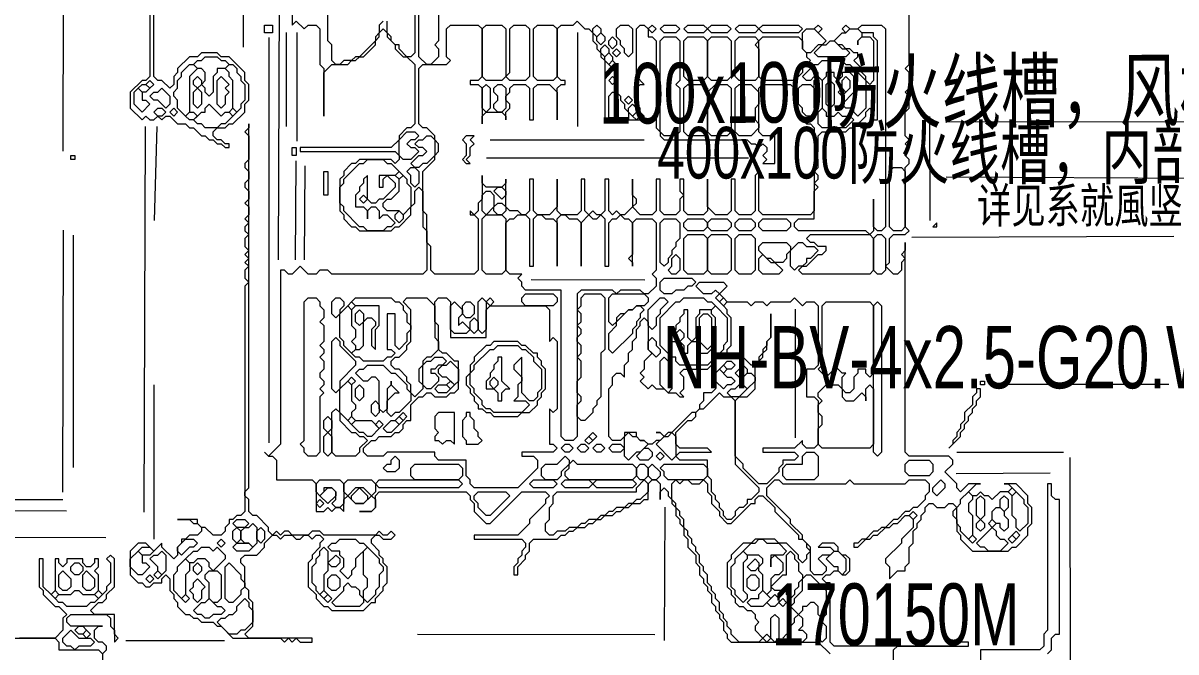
# Model space of a CAD drawing. Extents: x 10 to 1971, y 11 to 1392.
# Drawn here: x 1215.9 to 1507.4, y 613.5 to 772.5 of the extents above; entities that cross this region are included whole.
import ezdxf

# ---------------------------------------------------------------- set-up
doc = ezdxf.new("R2010")
doc.units = 0
for name, color, linetype, lineweight in [('OCR_TEXT', 6, 'Continuous', 0), ('TRACE_CURVE', 6, 'Continuous', 0), ('TRACE_STRAIGHT', 5, 'Continuous', 0), ('TRACE_TEXT_SYMBOL', 6, 'Continuous', 0)]:
    doc.layers.add(name, color=color, linetype=linetype, lineweight=lineweight)
doc.styles.add('wqy-unicode', font='wqy-unicode.lff')

msp = doc.modelspace()

# ---------------------------------------------------------------- linework, layer by layer
at = {"layer": 'TRACE_CURVE', "color": 6}
for points in [[(1284, 801), (1284, 772), (1285, 773), (1287, 771), (1288, 772), (1290, 772), (1291, 771), (1291, 762), (1292, 761), (1292, 749), (1292, 760), (1294, 762), (1298, 762), (1299, 763), (1300, 763), (1301, 764), (1302, 764), (1305, 767), (1305, 768), (1306, 769), (1306, 770), (1307, 771), (1308, 770), (1308, 769), (1310, 767), (1310, 766), (1312, 764), (1313, 764), (1315, 762), (1315, 747), (1314, 746)], [(1307, 773), (1306, 772), (1306, 770), (1305, 769), (1305, 768), (1301, 764), (1300, 764), (1299, 763), (1297, 763), (1296, 762), (1295, 762), (1294, 763), (1294, 767), (1293, 768), (1293, 778)], [(1315, 777), (1315, 765), (1314, 764), (1313, 764), (1311, 766), (1311, 767), (1310, 767), (1309, 768), (1309, 769), (1308, 770), (1308, 773)], [(1321, 777), (1321, 768), (1320, 767), (1321, 766), (1321, 764), (1319, 762), (1318, 762), (1316, 764), (1316, 778)], [(1455, 654), (1457, 656), (1458, 656), (1455, 656), (1453, 654), (1452, 655), (1452, 656), (1449, 659), (1451, 661), (1451, 662), (1450, 663), (1440, 663), (1439, 664), (1439, 717), (1439, 715), (1438, 714), (1439, 713), (1438, 712), (1438, 710), (1437, 709), (1436, 709), (1434, 711), (1435, 712), (1435, 718), (1436, 719), (1439, 719), (1440, 720), (1439, 721), (1439, 736), (1440, 737), (1440, 738), (1439, 739), (1439, 740), (1440, 741), (1439, 742), (1440, 743), (1439, 744), (1439, 750), (1440, 751), (1440, 754), (1439, 755), (1440, 756), (1440, 760), (1439, 761), (1440, 762), (1440, 776)], [(1355, 772), (1356, 773), (1358, 771), (1359, 771), (1360, 770), (1360, 768), (1361, 767), (1361, 766), (1362, 765), (1362, 764), (1363, 763), (1363, 748), (1364, 748), (1364, 754), (1365, 755), (1366, 755), (1367, 754), (1367, 753), (1368, 752), (1368, 751), (1369, 750), (1369, 748), (1373, 748), (1374, 747), (1373, 748), (1373, 749), (1372, 750), (1372, 751), (1371, 752), (1371, 756), (1372, 757), (1373, 757), (1371, 759), (1371, 771), (1372, 772), (1373, 772), (1374, 771), (1374, 769), (1375, 769), (1376, 768), (1376, 746), (1377, 745), (1377, 744), (1378, 743), (1399, 743), (1400, 742), (1401, 742), (1402, 741), (1403, 742), (1404, 741), (1404, 740), (1403, 739), (1404, 738), (1403, 737), (1406, 737), (1406, 744), (1403, 744), (1402, 745), (1402, 756), (1403, 757), (1410, 757), (1411, 756), (1411, 751), (1413, 749)], [(1352, 724), (1351, 725), (1351, 733), (1351, 726), (1349, 724), (1346, 724), (1345, 725), (1345, 733), (1344, 733), (1344, 725), (1343, 724), (1342, 724), (1341, 725), (1339, 725), (1338, 726), (1338, 733), (1338, 732), (1337, 731), (1333, 731), (1332, 732), (1332, 734), (1332, 728), (1331, 727), (1331, 725), (1330, 724), (1329, 725), (1329, 724), (1330, 724), (1331, 723), (1331, 710), (1330, 709), (1320, 709), (1319, 710), (1319, 716), (1318, 717), (1318, 724), (1317, 725), (1317, 735), (1320, 738), (1320, 739), (1321, 740), (1321, 742), (1320, 743), (1320, 744), (1318, 746), (1317, 746), (1316, 747), (1316, 761), (1317, 762), (1323, 762), (1324, 763), (1323, 764), (1323, 771), (1324, 772), (1331, 772), (1332, 771), (1332, 759), (1331, 758), (1329, 758), (1329, 757), (1331, 757), (1332, 756), (1332, 747), (1332, 749)], [(1332, 749), (1333, 750), (1337, 750), (1338, 749), (1338, 748), (1338, 750), (1339, 751), (1339, 752), (1338, 753), (1338, 754), (1339, 755), (1339, 756), (1340, 757), (1343, 757), (1344, 756), (1344, 748), (1345, 748), (1345, 756), (1346, 757), (1349, 757), (1351, 755), (1351, 748), (1351, 756), (1352, 757), (1353, 757), (1353, 758), (1352, 758), (1351, 759), (1351, 771), (1352, 772), (1355, 772)], [(1273, 747), (1273, 746), (1272, 745), (1273, 744), (1273, 738), (1272, 737), (1272, 736), (1273, 735), (1273, 733), (1272, 732), (1272, 731), (1273, 730), (1273, 728), (1272, 727), (1273, 726), (1273, 724), (1272, 723), (1273, 722), (1272, 721), (1272, 720), (1273, 719), (1272, 718), (1272, 716), (1273, 715), (1272, 714), (1273, 713), (1272, 712), (1273, 711), (1272, 710), (1272, 708), (1273, 707), (1272, 706), (1272, 649), (1271, 648), (1270, 648), (1269, 647), (1268, 647), (1268, 646), (1267, 645), (1267, 644), (1266, 643), (1264, 643), (1262, 645), (1261, 645), (1260, 646), (1260, 647), (1255, 647), (1258, 647), (1259, 646), (1260, 646), (1261, 645), (1261, 644), (1260, 643), (1258, 643), (1257, 642), (1256, 642), (1256, 641), (1255, 640), (1255, 638), (1254, 637), (1251, 640), (1251, 641), (1249, 639), (1247, 641)], [(1291, 640), (1289, 638), (1289, 637), (1288, 636), (1288, 630), (1290, 628), (1290, 627), (1292, 625), (1293, 625), (1294, 624), (1302, 624), (1304, 626), (1305, 626), (1305, 627), (1307, 629), (1307, 630), (1308, 631), (1308, 635), (1307, 636), (1307, 637), (1306, 638), (1306, 639), (1304, 641), (1304, 642), (1305, 643), (1306, 643), (1307, 642), (1309, 642), (1310, 643), (1309, 644), (1308, 643), (1307, 643), (1306, 644), (1305, 643), (1292, 643), (1291, 644), (1289, 644), (1288, 643), (1284, 643), (1283, 644), (1282, 644), (1281, 643), (1280, 644), (1279, 643), (1278, 644), (1278, 645), (1275, 648), (1274, 648), (1273, 649), (1273, 652), (1272, 653), (1272, 654), (1273, 655), (1273, 747)], [(1413, 749), (1413, 748), (1414, 747), (1415, 747), (1416, 746), (1416, 725), (1415, 724), (1403, 724), (1402, 725), (1402, 735), (1401, 734), (1401, 725), (1400, 724), (1397, 724), (1396, 725), (1396, 733), (1395, 733), (1395, 725), (1394, 724), (1391, 724), (1389, 726), (1389, 733), (1389, 725), (1388, 724), (1384, 724), (1383, 725), (1383, 733), (1382, 733), (1382, 730), (1383, 729), (1382, 728), (1382, 725), (1381, 724), (1378, 724), (1377, 725), (1377, 733), (1376, 733), (1376, 725), (1375, 724), (1372, 724), (1370, 726), (1371, 727), (1371, 728), (1370, 729), (1370, 733), (1370, 726), (1368, 724), (1367, 724), (1366, 725), (1365, 724), (1364, 725), (1364, 733), (1363, 733), (1363, 725), (1362, 724), (1361, 724), (1360, 725), (1359, 724), (1358, 725), (1358, 733), (1357, 733), (1357, 725), (1356, 724), (1352, 724)], [(1314, 746), (1313, 746), (1311, 744), (1311, 743), (1309, 741), (1286, 741), (1286, 740), (1310, 740), (1311, 739), (1311, 738), (1310, 737), (1309, 738), (1301, 738), (1300, 737), (1299, 737), (1297, 735), (1297, 734), (1296, 733), (1296, 725), (1297, 724), (1297, 723), (1299, 721), (1300, 721), (1301, 720), (1309, 720), (1310, 721), (1311, 721), (1314, 724), (1314, 726), (1315, 727), (1315, 730), (1316, 731), (1317, 730), (1317, 721), (1318, 720), (1318, 710), (1317, 709), (1294, 709), (1293, 710), (1291, 710), (1290, 709), (1288, 709), (1286, 711), (1284, 709), (1283, 709), (1282, 710), (1281, 710), (1281, 666), (1278, 663), (1277, 664), (1278, 663), (1279, 663), (1280, 662), (1280, 657), (1289, 657), (1290, 656), (1290, 649), (1292, 649), (1293, 650), (1294, 649), (1295, 650), (1296, 650), (1297, 649), (1297, 652)], [(1341, 708), (1342, 709), (1339, 709), (1338, 710), (1338, 722), (1339, 723), (1340, 723)], [(1340, 723), (1341, 724), (1343, 724), (1344, 723), (1344, 711), (1345, 711), (1345, 723), (1346, 724), (1347, 724), (1348, 723), (1350, 723), (1351, 722), (1351, 711), (1351, 723), (1352, 724), (1353, 724), (1354, 723), (1356, 723), (1357, 722), (1357, 711), (1357, 722), (1359, 724), (1360, 723), (1361, 723), (1362, 724), (1363, 723), (1363, 711), (1364, 711), (1364, 722), (1365, 723), (1366, 723), (1367, 724), (1368, 723), (1369, 723), (1370, 722), (1370, 714), (1369, 713), (1370, 712), (1370, 711), (1370, 722), (1371, 723), (1375, 723), (1376, 722), (1376, 710), (1375, 709), (1376, 708), (1376, 706), (1374, 704), (1373, 704), (1372, 705), (1367, 705), (1366, 704), (1365, 705), (1357, 705), (1356, 704), (1356, 668), (1355, 667), (1353, 667), (1352, 668), (1352, 705), (1343, 705), (1342, 706), (1342, 707), (1341, 708)], [(1320, 702), (1321, 703), (1323, 703), (1324, 702), (1324, 693), (1333, 693), (1333, 700), (1334, 701), (1348, 701), (1349, 700), (1349, 692), (1350, 693), (1351, 692), (1351, 675), (1350, 674), (1349, 675), (1349, 666), (1350, 666), (1351, 665), (1350, 664), (1342, 664), (1342, 663), (1345, 663), (1346, 662), (1346, 660), (1341, 655), (1330, 655), (1329, 656), (1329, 657), (1328, 658), (1328, 662), (1321, 662), (1320, 663), (1320, 664), (1308, 664), (1307, 663), (1303, 663), (1302, 664), (1302, 665), (1304, 667), (1305, 667), (1306, 668), (1309, 668), (1310, 669), (1311, 669), (1312, 670), (1312, 671), (1313, 672), (1314, 672), (1314, 676), (1316, 678), (1317, 678), (1318, 679), (1319, 679), (1320, 678), (1323, 678), (1324, 679), (1325, 679), (1326, 680), (1326, 687), (1325, 687), (1323, 689), (1322, 689), (1321, 690)], [(1410, 702), (1411, 703), (1413, 701), (1414, 702), (1416, 702), (1417, 701), (1417, 686), (1416, 685), (1414, 685), (1414, 678), (1416, 678), (1417, 677), (1417, 666), (1416, 665), (1414, 665), (1413, 666), (1413, 667), (1411, 665), (1403, 665), (1403, 664), (1411, 664), (1412, 663), (1411, 662), (1408, 662), (1408, 661), (1407, 660), (1407, 659), (1404, 656), (1402, 656), (1398, 660), (1398, 661), (1396, 663), (1396, 677), (1397, 678), (1399, 678), (1401, 680), (1401, 686), (1403, 688), (1403, 689), (1404, 690), (1404, 692), (1405, 693), (1405, 699), (1405, 693), (1404, 692), (1404, 691), (1403, 690), (1403, 689), (1402, 688), (1402, 687), (1401, 686), (1400, 686), (1398, 688), (1395, 688), (1394, 689), (1394, 690), (1395, 691), (1395, 698), (1394, 699), (1394, 700), (1393, 701), (1394, 702), (1399, 702), (1400, 701)], [(1321, 690), (1321, 696), (1320, 697), (1320, 702)], [(1400, 701), (1401, 702), (1403, 702), (1404, 701), (1405, 702), (1410, 702)], [(1372, 697), (1373, 698), (1374, 697), (1374, 690), (1375, 689), (1373, 687), (1373, 685), (1372, 684), (1373, 683), (1372, 682), (1374, 680), (1375, 681), (1376, 680), (1378, 680), (1379, 679), (1381, 679), (1382, 678), (1383, 678), (1382, 679), (1383, 680), (1383, 683), (1382, 684), (1383, 685), (1389, 685), (1390, 686), (1391, 685), (1391, 684), (1390, 683), (1390, 682), (1391, 681), (1391, 680), (1390, 679), (1388, 679), (1388, 677), (1387, 676), (1387, 675), (1386, 674), (1385, 674), (1380, 669), (1379, 669), (1378, 668), (1377, 669), (1376, 669), (1377, 669), (1378, 668), (1377, 667), (1376, 667), (1375, 666), (1374, 666), (1373, 667), (1372, 667), (1371, 668), (1371, 669), (1368, 669), (1368, 668), (1367, 667), (1365, 667), (1364, 668), (1364, 680), (1365, 681), (1365, 683), (1366, 684), (1367, 684), (1368, 683)], [(1368, 683), (1368, 686), (1369, 687), (1369, 689), (1370, 690), (1370, 692), (1371, 693), (1371, 695), (1372, 696), (1372, 697)], [(1370, 651), (1372, 651), (1373, 652), (1374, 652), (1374, 656), (1375, 657), (1376, 657), (1377, 656), (1377, 652), (1377, 654), (1378, 655), (1379, 654), (1379, 653), (1380, 652), (1380, 651), (1381, 650), (1381, 648), (1382, 647), (1382, 646), (1383, 645), (1383, 643), (1384, 642), (1384, 640), (1386, 638), (1386, 636), (1387, 635), (1387, 633), (1388, 632), (1388, 631), (1389, 630), (1389, 629), (1390, 628), (1390, 626), (1391, 625), (1391, 624), (1392, 623), (1392, 622), (1393, 621), (1393, 619), (1394, 618), (1394, 617), (1395, 616), (1417, 616), (1420, 613)], [(1380, 656), (1381, 657), (1382, 656), (1383, 657), (1384, 657), (1385, 656), (1387, 656), (1388, 657), (1389, 656), (1389, 654), (1390, 653), (1390, 651), (1392, 649), (1392, 648), (1394, 646), (1395, 646), (1400, 651), (1401, 651), (1401, 652), (1402, 653), (1403, 653), (1406, 650), (1406, 649), (1412, 643), (1412, 642), (1413, 642), (1414, 641), (1414, 640), (1415, 639), (1414, 638), (1414, 637), (1413, 636), (1412, 637), (1412, 638), (1409, 641), (1407, 641), (1406, 642), (1401, 642), (1400, 641), (1398, 641), (1395, 638), (1395, 637), (1394, 636), (1394, 630), (1395, 629), (1395, 628), (1396, 627), (1396, 626), (1397, 625), (1398, 625), (1399, 624), (1400, 624), (1401, 623), (1401, 622), (1402, 621), (1401, 620), (1401, 619), (1403, 617), (1402, 616), (1397, 616), (1395, 618), (1395, 619), (1394, 620), (1394, 621)], [(1394, 621), (1393, 622), (1393, 623), (1392, 624), (1392, 626), (1391, 627), (1391, 628), (1390, 629), (1390, 630), (1389, 631), (1389, 633), (1388, 634), (1388, 635), (1387, 636), (1387, 638), (1386, 639), (1386, 640), (1385, 641), (1385, 642), (1384, 643), (1384, 644), (1383, 645), (1383, 647), (1382, 648), (1382, 649), (1381, 650), (1381, 651), (1380, 652), (1380, 656)], [(1420, 633), (1421, 634), (1422, 634), (1423, 633), (1424, 633), (1425, 634), (1425, 637), (1424, 638), (1423, 638), (1422, 639), (1422, 640), (1421, 641), (1418, 641), (1417, 640), (1420, 640), (1421, 639), (1420, 638), (1418, 638), (1417, 637), (1419, 635), (1419, 634), (1418, 633), (1416, 633), (1415, 634), (1415, 640), (1413, 642), (1413, 643), (1410, 646), (1410, 647), (1404, 653), (1404, 655), (1406, 657), (1407, 657), (1408, 656), (1424, 656), (1425, 657), (1426, 656), (1439, 656), (1440, 657), (1444, 657), (1445, 656), (1445, 654), (1444, 653), (1444, 652), (1442, 650), (1441, 650), (1440, 649), (1439, 649), (1437, 647), (1436, 647), (1434, 645), (1433, 645), (1432, 644), (1431, 644), (1429, 642), (1428, 642), (1427, 641), (1426, 641), (1426, 640), (1427, 640), (1429, 642), (1430, 642), (1431, 643), (1432, 643)], [(1432, 643), (1434, 645), (1435, 645), (1436, 646), (1437, 646), (1439, 648), (1440, 648), (1441, 647), (1441, 645), (1438, 642), (1438, 641), (1434, 637), (1434, 636), (1435, 635), (1435, 632), (1437, 634), (1439, 634), (1439, 635), (1440, 636), (1440, 640), (1441, 641), (1441, 644), (1442, 645), (1442, 646), (1443, 647), (1443, 648), (1444, 649), (1444, 650), (1445, 651), (1446, 651), (1447, 650), (1449, 650), (1450, 651), (1451, 651), (1452, 650), (1451, 649), (1451, 648), (1452, 647), (1452, 644), (1453, 643), (1453, 642), (1456, 639), (1465, 639), (1466, 640), (1467, 640), (1470, 643), (1470, 645), (1471, 646), (1471, 650), (1470, 651), (1470, 653), (1467, 656), (1464, 656), (1465, 656), (1466, 655), (1465, 654), (1463, 654), (1461, 652), (1460, 653), (1459, 653), (1458, 654), (1457, 653), (1456, 653), (1455, 654)], [(1475, 613), (1476, 614), (1476, 617), (1477, 618), (1478, 618), (1478, 652), (1477, 652), (1476, 653), (1476, 656), (1475, 656), (1475, 619), (1474, 618), (1474, 615), (1473, 614), (1458, 614), (1458, 597)], [(1297, 652), (1298, 653), (1300, 651), (1302, 651), (1304, 653), (1305, 652), (1305, 650), (1304, 649), (1301, 649), (1304, 649), (1305, 650), (1305, 653), (1306, 654), (1328, 654), (1329, 653), (1329, 652), (1330, 651), (1330, 649), (1333, 646), (1334, 646), (1342, 654), (1348, 654), (1349, 653), (1348, 652), (1348, 651), (1344, 647), (1344, 646), (1341, 643), (1330, 643), (1330, 642), (1342, 642), (1343, 641), (1343, 640), (1342, 639), (1342, 638), (1341, 637), (1341, 636), (1340, 635), (1340, 633), (1341, 633), (1341, 635), (1343, 637), (1343, 638), (1344, 639), (1344, 641), (1345, 642), (1351, 642), (1352, 643), (1353, 643), (1354, 644), (1355, 644), (1356, 645), (1358, 645), (1359, 646), (1360, 646), (1361, 647), (1362, 647), (1363, 648), (1365, 648), (1366, 649), (1367, 649), (1368, 650), (1369, 650), (1370, 651)], [(1247, 641), (1245, 641), (1243, 639), (1243, 633), (1245, 631), (1246, 631), (1247, 630), (1248, 630), (1249, 631), (1251, 631), (1251, 632), (1252, 633), (1253, 632), (1253, 629), (1254, 628), (1254, 627), (1255, 626), (1255, 625), (1257, 623), (1258, 623), (1259, 622), (1260, 622), (1261, 621), (1264, 621), (1265, 620), (1266, 620), (1269, 617), (1281, 617), (1282, 616), (1283, 617), (1284, 616), (1285, 617), (1286, 616), (1289, 616), (1289, 617), (1273, 617), (1272, 618), (1274, 620), (1274, 626), (1273, 627), (1273, 629), (1272, 630), (1272, 635), (1271, 636), (1271, 637), (1272, 638), (1275, 638), (1277, 640), (1277, 641), (1279, 643), (1280, 643), (1281, 642), (1282, 643), (1284, 643), (1285, 642), (1286, 642), (1287, 643), (1288, 643), (1289, 642), (1290, 643), (1291, 643), (1292, 642), (1291, 641), (1291, 640)], [(1436, 606), (1436, 614), (1437, 615), (1455, 615), (1455, 616), (1452, 616), (1451, 615), (1421, 615), (1420, 616), (1420, 631), (1419, 631), (1418, 632), (1419, 633), (1420, 633)]]:
    msp.add_lwpolyline(points, dxfattribs=at)
for points in [[(1332, 771), (1333, 772), (1337, 772), (1338, 771), (1338, 759), (1337, 758), (1333, 758), (1332, 759)], [(1339, 771), (1340, 772), (1343, 772), (1344, 771), (1344, 759), (1343, 758), (1339, 758), (1338, 759), (1339, 760)], [(1345, 771), (1346, 772), (1350, 772), (1351, 771), (1351, 759), (1350, 758), (1346, 758), (1345, 759)], [(1360, 771), (1361, 772), (1362, 771), (1362, 770), (1361, 769), (1360, 770)], [(1361, 769), (1362, 770), (1363, 769), (1363, 768), (1362, 767), (1361, 768)], [(1366, 771), (1367, 772), (1369, 772), (1370, 771), (1370, 765), (1369, 764), (1368, 765), (1368, 766), (1367, 767), (1367, 768), (1366, 769)], [(1374, 771), (1375, 772), (1376, 771), (1375, 770)], [(1377, 771), (1378, 772), (1381, 772), (1382, 771), (1381, 770), (1378, 770)], [(1383, 771), (1384, 772), (1388, 772), (1389, 771), (1388, 770), (1384, 770)], [(1389, 771), (1390, 772), (1394, 772), (1395, 771), (1394, 770), (1390, 770)], [(1396, 771), (1397, 772), (1401, 772), (1402, 771), (1401, 770), (1397, 770)], [(1402, 771), (1403, 772), (1412, 772), (1413, 771), (1412, 770), (1403, 770)], [(1427, 771), (1428, 772), (1433, 772), (1434, 771), (1434, 721), (1433, 720), (1432, 720), (1431, 721), (1431, 728), (1431, 720), (1430, 719), (1429, 720), (1412, 720), (1411, 721), (1411, 722), (1412, 723), (1416, 723), (1416, 730), (1417, 731), (1416, 732), (1417, 733), (1417, 734), (1416, 735), (1417, 736), (1417, 738), (1416, 739), (1417, 740), (1417, 744), (1418, 745), (1424, 745), (1425, 746), (1426, 746), (1429, 749), (1429, 750), (1430, 751), (1431, 750), (1431, 748), (1432, 748), (1432, 768), (1431, 769), (1431, 770), (1428, 770)], [(1413, 770), (1414, 771), (1416, 771), (1419, 768), (1418, 767), (1417, 767), (1415, 765), (1414, 765), (1413, 766)], [(1416, 771), (1417, 772), (1418, 771), (1417, 770)], [(1424, 770), (1425, 771), (1427, 771), (1428, 770), (1428, 769), (1427, 768), (1427, 767), (1427, 768), (1428, 769), (1430, 769), (1431, 768), (1431, 758), (1430, 757), (1429, 758), (1429, 759), (1428, 760), (1428, 761), (1426, 763), (1427, 764), (1427, 765), (1426, 765), (1425, 766), (1424, 766), (1423, 767), (1422, 767), (1421, 768), (1423, 770)], [(1423, 771), (1424, 772), (1425, 771), (1424, 770)], [(1362, 766), (1363, 767), (1364, 766), (1364, 765), (1363, 764), (1362, 765)], [(1364, 768), (1365, 769), (1366, 768), (1366, 767), (1365, 766), (1364, 767)], [(1377, 768), (1378, 769), (1381, 769), (1382, 768), (1382, 758), (1381, 757), (1382, 756), (1382, 745), (1381, 744), (1378, 744), (1377, 745)], [(1383, 768), (1384, 769), (1388, 769), (1389, 768), (1389, 759), (1388, 758), (1384, 758), (1383, 759)], [(1389, 768), (1390, 769), (1394, 769), (1395, 768), (1395, 759), (1394, 758), (1390, 758), (1389, 759)], [(1396, 768), (1397, 769), (1401, 769), (1402, 768), (1401, 767), (1402, 766), (1402, 759), (1401, 758), (1397, 758), (1396, 759)], [(1402, 768), (1403, 769), (1412, 769), (1413, 768), (1413, 766), (1414, 765), (1414, 764), (1415, 763), (1413, 761), (1413, 760), (1411, 758), (1403, 758), (1402, 759)], [(1419, 767), (1420, 768), (1421, 768), (1423, 766), (1424, 766), (1425, 765), (1424, 764), (1417, 764), (1416, 765), (1418, 767)], [(1363, 764), (1364, 765), (1365, 764), (1365, 763), (1364, 762), (1363, 763)], [(1365, 765), (1366, 766), (1367, 765), (1366, 764)], [(1364, 762), (1365, 763), (1366, 762), (1365, 761)], [(1415, 761), (1416, 760), (1416, 759), (1415, 758), (1414, 758), (1413, 759)], [(1417, 762), (1418, 763), (1423, 763), (1424, 762), (1425, 762), (1426, 761), (1425, 760), (1423, 760), (1423, 759), (1422, 758), (1421, 759), (1421, 760), (1419, 760), (1419, 759), (1418, 758), (1417, 759), (1417, 760), (1416, 760), (1415, 761), (1416, 762)], [(1425, 760), (1426, 761), (1427, 760), (1426, 759)], [(1364, 758), (1365, 759), (1366, 758), (1365, 757)], [(1416, 758), (1417, 759), (1418, 758), (1418, 751), (1417, 750), (1416, 751)], [(1419, 757), (1420, 758), (1421, 757), (1421, 752), (1420, 751), (1419, 752)], [(1426, 759), (1427, 760), (1429, 758), (1429, 751), (1427, 749), (1426, 750), (1426, 751), (1424, 751), (1423, 752), (1426, 755)], [(1423, 758), (1424, 759), (1425, 758), (1425, 756), (1424, 755), (1423, 756)], [(1332, 756), (1333, 757), (1334, 756), (1334, 751), (1333, 750), (1332, 751)], [(1335, 756), (1336, 757), (1337, 757), (1338, 756), (1338, 751), (1337, 750), (1336, 750), (1335, 751), (1335, 752), (1336, 753), (1336, 754), (1335, 755)], [(1383, 756), (1384, 757), (1388, 757), (1389, 756), (1389, 745), (1388, 744), (1384, 744), (1383, 745)], [(1391, 757), (1394, 757), (1395, 756), (1395, 745), (1394, 744), (1390, 744), (1389, 745), (1389, 755)], [(1396, 756), (1397, 757), (1400, 757), (1402, 755), (1402, 752), (1401, 751), (1401, 748), (1402, 747), (1402, 746), (1400, 744), (1397, 744), (1396, 745)], [(1412, 756), (1413, 757), (1415, 757), (1416, 756), (1416, 750), (1415, 749), (1414, 749), (1413, 750), (1413, 751), (1412, 752)], [(1422, 755), (1423, 756), (1424, 755), (1423, 754)], [(1368, 753), (1369, 754), (1370, 753), (1369, 752)], [(1369, 751), (1370, 752), (1371, 751), (1371, 750), (1370, 749), (1369, 750)], [(1370, 749), (1371, 750), (1372, 749), (1371, 748)], [(1417, 750), (1418, 751), (1419, 750), (1419, 749), (1421, 749), (1422, 750), (1423, 749), (1425, 749), (1426, 748), (1424, 746), (1418, 746), (1417, 747)], [(1313, 745), (1315, 745), (1316, 744), (1315, 743), (1314, 743), (1313, 742), (1314, 741), (1315, 741), (1316, 740), (1314, 738), (1312, 738), (1311, 739), (1311, 743)], [(1317, 743), (1318, 744), (1319, 744), (1320, 743), (1320, 739), (1318, 737), (1317, 737), (1316, 736), (1315, 736), (1314, 737), (1316, 739), (1317, 739), (1318, 740), (1317, 741), (1316, 741), (1315, 742), (1316, 743)], [(1302, 737), (1303, 738), (1307, 738), (1308, 737), (1309, 737), (1311, 735), (1310, 734), (1306, 734), (1306, 731), (1307, 731), (1307, 733), (1308, 734), (1310, 732), (1310, 731), (1307, 728), (1306, 728), (1305, 727), (1304, 727), (1303, 728), (1303, 734), (1302, 733), (1302, 732), (1301, 731), (1301, 730), (1300, 729), (1300, 726), (1302, 726), (1303, 725), (1303, 723), (1303, 725), (1304, 726), (1305, 726), (1306, 725), (1306, 723), (1307, 724), (1308, 724), (1310, 722), (1309, 721), (1308, 721), (1307, 720), (1303, 720), (1302, 721), (1301, 721), (1297, 725), (1297, 726), (1296, 727), (1296, 731), (1297, 732), (1297, 733), (1301, 737)], [(1310, 734), (1311, 735), (1312, 734), (1311, 733)], [(1313, 735), (1314, 736), (1315, 736), (1316, 735), (1316, 732), (1315, 731), (1314, 732), (1314, 734)], [(1435, 735), (1436, 736), (1438, 736), (1439, 735), (1439, 721), (1438, 720), (1436, 720), (1435, 721)], [(1311, 733), (1312, 734), (1313, 733), (1313, 732), (1314, 731), (1314, 726), (1312, 724), (1311, 725), (1308, 725), (1307, 726), (1307, 727), (1308, 728), (1309, 728), (1311, 730)], [(1301, 728), (1302, 729), (1303, 728), (1302, 727)], [(1332, 729), (1333, 730), (1334, 730), (1335, 729), (1335, 726), (1333, 724), (1332, 725)], [(1335, 730), (1336, 731), (1337, 731), (1338, 730), (1338, 729), (1337, 728)], [(1335, 726), (1336, 727), (1337, 727), (1338, 726), (1338, 725), (1337, 724), (1336, 724), (1335, 725)], [(1310, 724), (1311, 725), (1312, 724), (1312, 723), (1311, 722), (1310, 723)], [(1332, 723), (1333, 724), (1337, 724), (1338, 723), (1338, 710), (1337, 709), (1333, 709), (1332, 710)], [(1377, 722), (1378, 723), (1381, 723), (1382, 722), (1382, 718), (1381, 717), (1381, 716), (1380, 715), (1380, 714), (1379, 713), (1379, 712), (1378, 711), (1377, 712)], [(1383, 722), (1384, 723), (1388, 723), (1389, 722), (1389, 721), (1388, 720), (1384, 720), (1383, 721)], [(1389, 722), (1390, 723), (1394, 723), (1395, 722), (1395, 721), (1394, 720), (1390, 720), (1389, 721)], [(1396, 722), (1397, 723), (1400, 723), (1401, 722), (1401, 721), (1400, 720), (1397, 720), (1396, 721)], [(1402, 722), (1403, 723), (1409, 723), (1410, 722), (1410, 721), (1409, 720), (1403, 720), (1402, 721)], [(1383, 718), (1384, 719), (1388, 719), (1389, 718), (1389, 710), (1388, 709), (1384, 709), (1383, 710)], [(1389, 718), (1390, 719), (1394, 719), (1395, 718), (1395, 710), (1394, 709), (1390, 709), (1389, 710)], [(1396, 718), (1397, 719), (1400, 719), (1401, 718), (1401, 710), (1400, 709), (1397, 709), (1396, 710)], [(1414, 718), (1415, 719), (1430, 719), (1431, 718), (1431, 710), (1430, 709), (1413, 709), (1412, 710), (1413, 711), (1414, 711), (1417, 714), (1418, 714), (1419, 715), (1419, 716), (1417, 716), (1416, 717), (1415, 717)], [(1431, 718), (1432, 719), (1433, 719), (1434, 718), (1434, 710), (1433, 709), (1432, 709), (1431, 710)], [(1402, 716), (1403, 717), (1409, 717), (1410, 716), (1410, 715), (1409, 714), (1409, 713), (1408, 712), (1406, 712), (1405, 713), (1404, 713), (1402, 715)], [(1412, 717), (1413, 717), (1414, 716), (1416, 716), (1417, 715), (1415, 713), (1414, 713), (1414, 712), (1413, 711), (1412, 711), (1411, 710), (1410, 711), (1410, 715)], [(1380, 713), (1381, 714), (1382, 713), (1382, 710), (1381, 709), (1380, 709), (1379, 710), (1380, 711)], [(1402, 713), (1403, 714), (1405, 712), (1406, 712), (1408, 710), (1407, 709), (1403, 709), (1402, 710)], [(1377, 707), (1378, 708), (1385, 708), (1386, 707), (1385, 706), (1384, 706), (1383, 705), (1381, 705), (1380, 704), (1378, 704), (1377, 705)], [(1386, 706), (1387, 707), (1393, 707), (1394, 706), (1392, 704), (1391, 705), (1390, 704), (1388, 704)], [(1287, 702), (1288, 703), (1290, 703), (1291, 702), (1291, 701), (1292, 700), (1292, 698), (1291, 697), (1292, 696), (1292, 692), (1291, 691), (1292, 690), (1292, 689), (1291, 688), (1292, 687), (1292, 685), (1291, 684), (1291, 683), (1292, 682), (1292, 681), (1291, 680), (1292, 679), (1291, 678), (1291, 664), (1290, 663), (1288, 663), (1287, 664), (1287, 665), (1286, 666), (1287, 667)], [(1294, 702), (1295, 703), (1296, 703), (1297, 702), (1297, 701), (1296, 700), (1296, 699), (1295, 698), (1294, 699)], [(1299, 702), (1300, 703), (1309, 703), (1310, 702), (1311, 702), (1312, 701), (1312, 700), (1313, 699), (1313, 697), (1314, 696), (1314, 695), (1313, 694), (1313, 692), (1311, 690), (1310, 691), (1310, 699), (1308, 699), (1308, 690), (1309, 690), (1310, 689), (1309, 688), (1308, 688), (1307, 687), (1302, 687), (1301, 688), (1300, 688), (1299, 689), (1300, 690), (1301, 690), (1302, 691), (1302, 697), (1303, 698), (1304, 698), (1305, 697), (1305, 696), (1304, 695), (1304, 691), (1305, 690), (1305, 695), (1306, 696), (1306, 701), (1300, 701)], [(1312, 702), (1313, 703), (1318, 703), (1320, 701), (1320, 693), (1321, 692), (1321, 690), (1319, 688), (1318, 688), (1317, 687), (1317, 686), (1316, 685), (1316, 682), (1317, 681), (1317, 680), (1315, 678), (1314, 679), (1314, 681), (1313, 682), (1313, 683), (1311, 685), (1310, 685), (1309, 686), (1309, 687), (1310, 688), (1311, 688), (1313, 690), (1313, 691), (1314, 692), (1314, 700)], [(1331, 702), (1332, 703), (1333, 702), (1333, 695), (1332, 694), (1331, 695)], [(1333, 702), (1334, 703), (1335, 702), (1334, 701)], [(1342, 703), (1343, 704), (1350, 704), (1351, 703), (1351, 702), (1350, 701), (1343, 701), (1342, 702)], [(1357, 703), (1358, 704), (1362, 704), (1363, 703), (1363, 690), (1362, 689), (1362, 678), (1361, 677), (1361, 676), (1360, 675), (1360, 674), (1358, 672), (1357, 672), (1356, 673), (1356, 676), (1357, 677), (1357, 678), (1356, 679), (1356, 682), (1357, 683), (1357, 687), (1356, 688), (1357, 689), (1357, 691), (1356, 692), (1356, 693), (1357, 694), (1357, 695), (1356, 696), (1357, 697), (1357, 699), (1356, 700), (1357, 701)], [(1364, 703), (1365, 704), (1373, 704), (1374, 703), (1374, 702), (1373, 701), (1371, 701), (1370, 700), (1369, 700), (1368, 699), (1367, 699), (1366, 698), (1366, 697), (1365, 696), (1364, 697)], [(1377, 703), (1378, 703), (1379, 702), (1377, 700), (1377, 699), (1376, 698), (1376, 696), (1375, 695), (1374, 696), (1374, 700)], [(1382, 702), (1383, 703), (1388, 703), (1389, 702), (1390, 702), (1391, 701), (1390, 700), (1387, 700), (1387, 699), (1386, 698), (1386, 693), (1385, 692), (1384, 693), (1384, 700), (1383, 700), (1383, 699), (1382, 698), (1382, 697), (1381, 696), (1381, 695), (1380, 694), (1380, 692), (1382, 692), (1383, 691), (1383, 689), (1384, 689), (1384, 691), (1385, 692), (1386, 692), (1387, 691), (1387, 689), (1389, 689), (1391, 691), (1391, 698), (1390, 699), (1390, 700), (1391, 701), (1394, 698), (1394, 692), (1393, 691), (1393, 690), (1389, 686), (1382, 686), (1381, 687), (1381, 688), (1380, 688), (1377, 691), (1377, 698), (1381, 702)], [(1391, 703), (1392, 704), (1393, 703), (1392, 702)], [(1392, 702), (1393, 703), (1394, 702), (1393, 701)], [(1298, 701), (1299, 700), (1299, 696), (1300, 695), (1300, 693), (1299, 692), (1300, 691), (1300, 690), (1299, 689), (1297, 691), (1297, 692), (1296, 693), (1296, 699)], [(1298, 701), (1299, 702), (1300, 701), (1299, 700)], [(1300, 699), (1301, 700), (1302, 699), (1302, 697), (1301, 696), (1300, 697)], [(1324, 701), (1325, 702), (1327, 700), (1327, 699), (1326, 698), (1326, 696), (1327, 697), (1329, 695), (1328, 694), (1325, 694), (1324, 695)], [(1327, 701), (1328, 702), (1329, 702), (1330, 701), (1330, 699), (1329, 698), (1328, 698), (1327, 699)], [(1370, 700), (1371, 701), (1372, 701), (1373, 700), (1372, 699), (1372, 698), (1371, 697), (1371, 696), (1370, 695), (1370, 694), (1365, 689), (1364, 690), (1364, 694), (1366, 696), (1366, 697), (1369, 700)], [(1418, 701), (1419, 702), (1430, 702), (1431, 701), (1431, 684), (1430, 683), (1429, 684), (1429, 685), (1427, 685), (1427, 684), (1426, 683), (1426, 680), (1425, 679), (1424, 679), (1423, 680), (1423, 683), (1424, 684), (1423, 684), (1421, 686), (1421, 685), (1419, 683), (1417, 685), (1418, 686)], [(1431, 701), (1432, 702), (1433, 701), (1433, 664), (1432, 663), (1431, 664)], [(1329, 697), (1330, 698), (1331, 697), (1331, 695), (1330, 694), (1329, 695)], [(1387, 698), (1388, 699), (1389, 699), (1390, 698), (1390, 691), (1389, 690), (1387, 692)], [(1381, 694), (1382, 695), (1383, 694), (1383, 693), (1382, 692), (1381, 693)], [(1294, 692), (1295, 693), (1296, 692), (1296, 691), (1300, 687), (1300, 686), (1296, 682), (1296, 680), (1295, 679), (1294, 680)], [(1374, 692), (1375, 693), (1376, 692), (1376, 691), (1377, 690), (1377, 689), (1376, 688), (1374, 690)], [(1319, 687), (1320, 688), (1322, 688), (1323, 687), (1322, 686), (1321, 686), (1320, 685), (1319, 685), (1319, 684), (1320, 684), (1321, 683), (1321, 682), (1319, 680), (1318, 680), (1317, 681), (1317, 686), (1318, 687)], [(1377, 687), (1378, 688), (1379, 687), (1379, 682), (1380, 681), (1380, 680), (1379, 679), (1377, 681)], [(1302, 685), (1303, 686), (1307, 686), (1309, 684), (1310, 684), (1313, 681), (1313, 680), (1314, 679), (1314, 677), (1311, 674), (1310, 674), (1309, 673), (1308, 674), (1308, 677), (1310, 679), (1311, 679), (1309, 681), (1309, 682), (1309, 681), (1308, 680), (1308, 675), (1307, 674), (1306, 675), (1306, 682), (1305, 683), (1304, 683), (1303, 682), (1302, 682), (1300, 684), (1301, 685)], [(1323, 686), (1324, 687), (1326, 685), (1326, 682), (1325, 681), (1323, 683), (1322, 683), (1321, 684), (1321, 685), (1322, 686)], [(1392, 685), (1393, 686), (1394, 685), (1393, 684)], [(1393, 686), (1394, 687), (1395, 687), (1396, 686), (1395, 685), (1394, 685)], [(1398, 686), (1399, 685), (1399, 684), (1398, 683), (1397, 683), (1396, 684)], [(1298, 682), (1299, 683), (1300, 682), (1299, 681)], [(1391, 684), (1392, 685), (1394, 683), (1395, 683), (1396, 682), (1395, 681), (1394, 681), (1393, 680), (1391, 682)], [(1398, 683), (1399, 684), (1400, 684), (1401, 683), (1401, 682), (1399, 680), (1398, 681)], [(1298, 682), (1299, 681), (1299, 677), (1300, 676), (1300, 675), (1299, 674), (1299, 673), (1298, 672), (1296, 674), (1296, 680)], [(1300, 680), (1301, 681), (1302, 680), (1302, 678), (1301, 677), (1300, 678)], [(1320, 680), (1321, 681), (1323, 681), (1324, 680), (1323, 679), (1321, 679)], [(1323, 681), (1324, 682), (1325, 681), (1324, 680)], [(1396, 680), (1397, 681), (1398, 681), (1399, 680), (1397, 678), (1395, 678), (1394, 679), (1395, 680)], [(1419, 681), (1422, 681), (1423, 680), (1423, 678), (1424, 677), (1426, 677), (1428, 679), (1429, 678), (1429, 677), (1429, 680), (1430, 681), (1431, 680), (1431, 666), (1430, 665), (1418, 665), (1417, 666), (1417, 670), (1418, 671), (1418, 673), (1417, 674), (1417, 676), (1418, 677), (1417, 678), (1417, 679)], [(1304, 676), (1305, 677), (1306, 676), (1306, 674), (1305, 673), (1304, 674)], [(1392, 679), (1393, 678), (1395, 678), (1396, 677), (1396, 661), (1402, 655), (1402, 654), (1400, 652), (1399, 652), (1399, 651), (1398, 650), (1397, 650), (1396, 649), (1396, 648), (1395, 647), (1394, 647), (1393, 648), (1393, 649), (1392, 650), (1392, 651), (1391, 652), (1391, 653), (1390, 654), (1390, 657), (1389, 658), (1389, 662), (1382, 662), (1381, 663), (1382, 664), (1390, 664), (1389, 665), (1382, 665), (1381, 666), (1381, 669), (1384, 672), (1385, 672), (1386, 673), (1386, 674), (1387, 675), (1388, 675)], [(1294, 674), (1295, 675), (1296, 674), (1296, 672), (1299, 669), (1300, 669), (1301, 668), (1302, 668), (1303, 667), (1301, 665), (1301, 664), (1300, 663), (1295, 663), (1294, 664)], [(1311, 673), (1312, 674), (1313, 673), (1312, 672)], [(1292, 672), (1293, 673), (1294, 672), (1294, 670), (1293, 669), (1292, 670)], [(1298, 672), (1299, 673), (1300, 672), (1299, 671)], [(1299, 671), (1300, 672), (1304, 672), (1306, 670), (1304, 668), (1303, 668), (1302, 669), (1301, 669)], [(1305, 671), (1306, 672), (1307, 671), (1306, 670)], [(1309, 672), (1310, 672), (1311, 671), (1309, 669), (1308, 669), (1307, 670)], [(1310, 672), (1311, 673), (1312, 672), (1311, 671)], [(1292, 668), (1293, 669), (1294, 668), (1294, 664), (1293, 663), (1292, 664)], [(1358, 667), (1359, 668), (1360, 667), (1359, 666)], [(1359, 668), (1360, 669), (1361, 668), (1360, 667)], [(1368, 668), (1369, 669), (1370, 668), (1371, 668), (1372, 667), (1373, 667), (1374, 666), (1372, 664), (1371, 664), (1369, 662), (1368, 663)], [(1379, 668), (1380, 669), (1381, 668), (1381, 663), (1380, 662), (1376, 666), (1378, 668)], [(1352, 665), (1353, 666), (1354, 666), (1355, 665), (1354, 664), (1353, 664)], [(1356, 665), (1357, 666), (1358, 666), (1359, 665), (1358, 664), (1357, 664)], [(1360, 665), (1361, 666), (1362, 666), (1363, 665), (1362, 664), (1361, 664)], [(1364, 665), (1365, 666), (1367, 666), (1368, 665), (1367, 664), (1365, 664)], [(1373, 665), (1374, 665), (1375, 664), (1375, 663), (1374, 662), (1372, 662), (1371, 663)], [(1309, 662), (1310, 663), (1311, 662), (1311, 660), (1310, 659), (1308, 659), (1307, 660), (1308, 661), (1309, 661)], [(1353, 663), (1354, 662), (1354, 661), (1352, 659), (1352, 658), (1351, 657), (1348, 657), (1347, 658), (1347, 660), (1348, 661), (1351, 661)], [(1354, 661), (1355, 662), (1356, 661), (1370, 661), (1371, 660), (1371, 658), (1370, 657), (1354, 657), (1353, 658), (1353, 659), (1354, 660)], [(1376, 663), (1377, 664), (1378, 663), (1377, 662)], [(1413, 663), (1414, 664), (1416, 664), (1417, 663), (1417, 658), (1416, 657), (1409, 657), (1408, 658), (1408, 660), (1409, 661), (1413, 661)], [(1439, 661), (1440, 662), (1445, 662), (1446, 661), (1446, 659), (1445, 658), (1440, 658), (1439, 659)], [(1314, 660), (1315, 661), (1326, 661), (1327, 660), (1327, 658), (1326, 657), (1315, 657), (1314, 658)], [(1371, 660), (1372, 661), (1373, 661), (1374, 660), (1374, 658), (1373, 657), (1372, 657), (1371, 658)], [(1374, 660), (1375, 661), (1377, 659), (1377, 658), (1376, 657), (1375, 657), (1374, 658)], [(1377, 660), (1378, 661), (1388, 661), (1389, 660), (1389, 658), (1388, 657), (1379, 657), (1378, 658), (1378, 659)], [(1290, 656), (1291, 657), (1296, 657), (1297, 656), (1297, 651), (1296, 650), (1295, 650), (1294, 651), (1295, 652), (1295, 654), (1294, 655), (1292, 655), (1292, 654), (1291, 653), (1290, 654)], [(1297, 656), (1298, 657), (1304, 657), (1305, 656), (1305, 654), (1304, 653), (1302, 655), (1300, 655), (1298, 653), (1297, 654)], [(1305, 656), (1306, 657), (1326, 657), (1327, 656), (1326, 655), (1306, 655)], [(1344, 656), (1345, 657), (1350, 657), (1351, 656), (1350, 655), (1345, 655)], [(1373, 657), (1374, 656), (1374, 654), (1372, 652), (1371, 652), (1370, 651), (1369, 651), (1368, 650), (1366, 650), (1365, 649), (1364, 649), (1363, 648), (1362, 648), (1361, 647), (1359, 647), (1358, 646), (1357, 646), (1356, 645), (1354, 645), (1353, 644), (1351, 644), (1350, 643), (1349, 643), (1348, 644), (1348, 646), (1349, 647), (1349, 650), (1350, 651), (1350, 653), (1351, 654), (1371, 654), (1371, 655)], [(1352, 656), (1353, 657), (1359, 657), (1360, 656), (1359, 655), (1353, 655)], [(1360, 656), (1361, 657), (1370, 657), (1371, 656), (1370, 655), (1361, 655)], [(1448, 657), (1449, 656), (1449, 655), (1447, 653), (1446, 654), (1446, 655)], [(1293, 655), (1294, 655), (1295, 654), (1295, 653), (1293, 651), (1291, 653)], [(1301, 655), (1303, 653), (1303, 652), (1302, 651), (1300, 651), (1299, 652), (1299, 653)], [(1330, 653), (1331, 654), (1338, 654), (1339, 653), (1334, 648), (1333, 648), (1331, 650), (1331, 651), (1330, 652)], [(1455, 654), (1456, 653), (1456, 652), (1455, 651), (1455, 649), (1456, 648), (1456, 643), (1455, 642), (1453, 644), (1453, 645), (1452, 646), (1452, 650), (1453, 651), (1453, 652)], [(1465, 654), (1466, 655), (1467, 654), (1466, 653)], [(1466, 653), (1467, 654), (1469, 652), (1469, 651), (1470, 650), (1470, 646), (1468, 644), (1467, 645), (1467, 647), (1466, 648)], [(1290, 651), (1291, 652), (1292, 651), (1291, 650)], [(1457, 652), (1458, 653), (1459, 652), (1459, 648), (1458, 647), (1457, 648)], [(1463, 652), (1464, 653), (1465, 652), (1465, 650), (1464, 649), (1463, 650)], [(1440, 648), (1441, 649), (1442, 648), (1441, 647)], [(1461, 649), (1462, 650), (1463, 650), (1464, 649), (1464, 648), (1465, 647), (1465, 645), (1464, 644), (1463, 645), (1463, 646), (1462, 646), (1461, 647)], [(1269, 646), (1270, 647), (1272, 647), (1273, 646), (1272, 645), (1270, 645)], [(1269, 644), (1270, 645), (1271, 644), (1271, 642), (1270, 641), (1269, 642)], [(1273, 645), (1274, 646), (1275, 645), (1275, 641), (1274, 640), (1273, 641), (1272, 641), (1271, 642), (1271, 644), (1272, 645)], [(1275, 644), (1276, 645), (1277, 644), (1277, 642), (1276, 641), (1275, 642)], [(1457, 646), (1458, 647), (1459, 646), (1459, 645), (1458, 644), (1457, 645)], [(1461, 645), (1462, 644), (1462, 643), (1463, 642), (1464, 642), (1465, 641), (1463, 639), (1460, 639), (1459, 640), (1458, 640), (1457, 641)], [(1460, 646), (1461, 647), (1462, 646), (1461, 645)], [(1257, 642), (1259, 642), (1260, 641), (1259, 640), (1258, 640), (1256, 638), (1255, 639), (1255, 640)], [(1265, 641), (1266, 642), (1267, 641), (1266, 640)], [(1295, 641), (1296, 642), (1300, 642), (1301, 641), (1302, 641), (1303, 640), (1300, 637), (1300, 635), (1299, 634), (1299, 633), (1298, 632), (1296, 634), (1297, 635), (1297, 637), (1296, 638), (1296, 639), (1294, 639), (1293, 640), (1294, 641)], [(1401, 641), (1402, 642), (1403, 642), (1404, 641), (1407, 641), (1409, 639), (1408, 638), (1405, 638), (1405, 635), (1405, 637), (1406, 638), (1408, 636), (1408, 634), (1407, 633), (1406, 633), (1405, 632), (1405, 629), (1404, 628), (1403, 629), (1403, 633), (1402, 634), (1402, 635), (1403, 636), (1403, 637), (1402, 638), (1399, 638), (1398, 639), (1400, 641)], [(1455, 642), (1456, 643), (1457, 642), (1456, 641)], [(1465, 642), (1466, 643), (1467, 642), (1466, 641)], [(1466, 643), (1467, 644), (1468, 643), (1467, 642)], [(1245, 639), (1246, 638), (1246, 636), (1247, 636), (1248, 635), (1246, 633), (1245, 633), (1243, 635), (1243, 637)], [(1245, 639), (1246, 640), (1248, 640), (1249, 639), (1248, 638), (1246, 638)], [(1250, 638), (1251, 639), (1252, 638), (1252, 634), (1251, 633), (1250, 634), (1250, 635), (1248, 637), (1249, 638)], [(1260, 639), (1261, 640), (1263, 640), (1264, 639), (1265, 640), (1267, 638), (1267, 637), (1264, 634), (1263, 635), (1263, 636), (1262, 637), (1260, 637), (1259, 636), (1258, 636), (1257, 637), (1259, 639)], [(1269, 640), (1270, 641), (1273, 641), (1274, 640), (1273, 639), (1270, 639)], [(1291, 639), (1292, 640), (1293, 639), (1293, 634), (1292, 633), (1292, 629), (1291, 628), (1290, 629), (1290, 630), (1289, 631), (1289, 635), (1290, 636), (1290, 637), (1291, 638)], [(1302, 639), (1303, 640), (1306, 637), (1306, 636), (1307, 635), (1307, 634), (1306, 633), (1306, 630), (1305, 629), (1305, 628), (1303, 626), (1302, 627), (1302, 629), (1303, 630), (1303, 632), (1302, 633)], [(1398, 639), (1399, 638), (1399, 637), (1398, 636), (1398, 629), (1399, 628), (1399, 627), (1398, 626), (1396, 628), (1396, 629), (1395, 630), (1395, 635), (1396, 636), (1396, 637)], [(1409, 638), (1410, 639), (1411, 638), (1411, 637), (1412, 636), (1412, 634), (1413, 633), (1413, 632), (1412, 631), (1412, 630), (1411, 629), (1411, 628), (1410, 627), (1409, 628), (1409, 629), (1406, 629), (1405, 630), (1408, 633), (1409, 633)], [(1421, 639), (1422, 639), (1424, 637), (1424, 634), (1423, 633), (1422, 634), (1422, 635), (1421, 635), (1419, 637)], [(1257, 637), (1258, 636), (1258, 634), (1257, 633), (1257, 628), (1256, 627), (1254, 629), (1254, 633), (1255, 634), (1255, 635)], [(1259, 635), (1260, 636), (1261, 635), (1261, 634), (1260, 633), (1259, 634)], [(1267, 635), (1268, 636), (1271, 633), (1271, 632), (1272, 631), (1272, 630), (1271, 629), (1271, 628), (1269, 626), (1268, 626), (1267, 627)], [(1295, 638), (1296, 637), (1296, 636), (1295, 635), (1294, 635), (1293, 636)], [(1401, 637), (1402, 636), (1402, 635), (1401, 634), (1400, 634), (1399, 635)], [(1247, 632), (1248, 633), (1249, 632), (1248, 631)], [(1249, 633), (1250, 634), (1251, 633), (1250, 632)], [(1262, 633), (1263, 634), (1265, 634), (1266, 633), (1266, 627), (1265, 626), (1264, 626), (1263, 627), (1263, 631), (1262, 632)], [(1293, 632), (1294, 633), (1295, 633), (1296, 632), (1296, 630), (1295, 629), (1294, 629), (1293, 630)], [(1399, 632), (1400, 633), (1401, 633), (1402, 632), (1402, 630), (1401, 629), (1400, 629), (1399, 630)], [(1413, 632), (1414, 633), (1415, 633), (1419, 629), (1419, 623), (1418, 622), (1417, 623), (1417, 625), (1416, 626), (1415, 626), (1414, 625), (1413, 625), (1413, 624), (1412, 623), (1410, 625), (1411, 626), (1411, 627), (1413, 629)], [(1259, 631), (1260, 632), (1262, 630), (1261, 629), (1261, 627), (1260, 626), (1259, 627), (1259, 628), (1258, 629), (1259, 630)], [(1297, 630), (1298, 631), (1299, 630), (1300, 630), (1301, 629), (1301, 628), (1302, 627), (1302, 626), (1301, 625), (1295, 625), (1294, 626), (1297, 629)], [(1256, 627), (1257, 628), (1258, 627), (1257, 626)], [(1262, 626), (1263, 627), (1265, 625), (1266, 625), (1267, 624), (1266, 623), (1264, 623), (1263, 622), (1262, 622), (1261, 623), (1260, 623), (1259, 624), (1261, 626)], [(1272, 627), (1273, 626), (1273, 625), (1274, 624), (1274, 621), (1272, 619), (1271, 619), (1270, 618), (1268, 618), (1265, 621), (1266, 622), (1267, 622), (1268, 623), (1269, 623), (1270, 624), (1270, 625)], [(1291, 628), (1292, 629), (1293, 628), (1292, 627)], [(1292, 627), (1293, 628), (1294, 627), (1293, 626)], [(1402, 628), (1403, 629), (1405, 627), (1403, 625), (1400, 625), (1399, 626), (1400, 627), (1402, 627)], [(1406, 628), (1407, 627), (1407, 626), (1406, 625), (1405, 625), (1404, 626)], [(1407, 626), (1408, 627), (1409, 626), (1408, 625)], [(1405, 622), (1406, 623), (1407, 622), (1407, 617), (1406, 616), (1405, 617)], [(1411, 622), (1412, 623), (1413, 622), (1413, 620), (1412, 619), (1413, 619), (1414, 618), (1414, 617), (1413, 616), (1409, 616), (1408, 617), (1409, 618), (1410, 618), (1410, 620), (1411, 621)], [(1417, 620), (1418, 621), (1419, 620), (1419, 617), (1418, 616), (1417, 617)], [(1403, 617), (1404, 618), (1405, 617), (1404, 616)]]:
    msp.add_lwpolyline(points, close=True, dxfattribs=at)
at = {"layer": 'TRACE_STRAIGHT', "color": 5}
for p, q in [((1226.06, 740.12), (1226.16, 807.63)), ((1280.52, 712.63), (1280.83, 801.38)), ((1271.6, 797.63), (1271.6, 766.38)), ((1282.53, 746.37), (1282.55, 770.13)), ((1285.19, 742.63), (1285.23, 770.13)), ((1356.16, 746.37), (1356.16, 770.13)), ((1278.16, 666.38), (1278.16, 768.88)), ((1246.5, 648.85), (1246.88, 746.38)), ((1249.14, 722.59), (1249.86, 746.36)), ((1445.11, 748.88), (1445.17, 722.62)), ((1449.37, 747.55), (1586.88, 747.64)), ((1334, 743), (1373, 743)), ((1284.8, 712.62), (1284.99, 737.63)), ((1333.12, 738.46), (1399.37, 738.44)), ((1287.1, 712.62), (1287.27, 736.38)), ((1449.37, 733.6), (1588.13, 733.01)), ((1225.99, 653.87), (1226.11, 720.12)), ((1228.6, 718.88), (1228.61, 660.12)), ((1440.63, 718.35), (1506.88, 718.59)), ((1344.37, 707.65), (1373.12, 707.61)), ((1411.13, 700.13), (1411.18, 667.62)), ((1249, 681), (1249, 642)), ((1460.62, 681.2), (1505.63, 681.21)), ((1452, 664), (1479, 664)), ((1480.58, 662.62), (1480.99, 490.12)), ((1451.88, 658.65), (1475.63, 658.82)), ((1078, 652), (1226, 652)), ((1378.13, 616.37), (1378.3, 650.12)), ((1078.12, 649.94), (1226.88, 649.2)), ((1110.61, 642.98), (1236.86, 642.42)), ((1241.88, 616.38), (1266.88, 616.38)), ((1315.62, 617.97), (1375.63, 617.94))]:
    msp.add_line(p, q, dxfattribs=at)
at = {"layer": 'TRACE_TEXT_SYMBOL', "color": 6}
for points in [[(1248, 798), (1248, 759), (1247, 758), (1246, 758), (1243, 755), (1243, 751), (1246, 748), (1247, 749), (1248, 748), (1249, 748), (1250, 749), (1251, 748), (1252, 749), (1253, 749), (1255, 747), (1257, 747), (1258, 746), (1259, 746), (1261, 744), (1262, 744), (1263, 743), (1264, 743), (1265, 742), (1266, 742), (1267, 741), (1268, 741), (1268, 742), (1267, 742), (1266, 743), (1265, 743), (1264, 744), (1264, 745), (1265, 746), (1267, 746), (1268, 747), (1269, 747), (1272, 750), (1272, 752), (1273, 753), (1273, 757), (1272, 758), (1272, 760), (1268, 764), (1266, 764), (1265, 765), (1261, 765), (1260, 764), (1258, 764), (1255, 761), (1255, 760), (1254, 759), (1254, 757), (1253, 756), (1251, 758), (1250, 758), (1249, 759), (1249, 798)], [(1238, 638), (1237, 637), (1238, 636), (1238, 631), (1237, 630), (1237, 629), (1236, 628), (1235, 629), (1235, 633), (1234, 634), (1235, 635), (1235, 637), (1234, 637), (1234, 636), (1233, 635), (1232, 635), (1231, 636), (1231, 637), (1227, 637), (1227, 636), (1226, 635), (1225, 636), (1225, 637), (1224, 637), (1224, 629), (1223, 628), (1221, 630), (1221, 637), (1220, 637), (1220, 630), (1221, 629), (1221, 628), (1224, 625), (1225, 625), (1227, 623), (1226, 622), (1226, 619), (1224, 617), (1215, 617)], [(1237, 623), (1238, 622), (1238, 620), (1239, 619), (1239, 616), (1240, 617), (1239, 618), (1239, 623), (1234, 623), (1233, 624), (1235, 626), (1236, 626), (1237, 627), (1237, 628), (1239, 630), (1239, 637), (1238, 638)], [(1236, 613), (1237, 614), (1237, 615), (1236, 616), (1235, 616), (1234, 617), (1234, 619), (1235, 620), (1236, 620), (1228, 620), (1227, 621), (1227, 622), (1228, 623), (1237, 623)], [(1206, 617), (1224, 617), (1225, 616), (1225, 614), (1235, 614), (1236, 613), (1236, 606), (1235, 605), (1235, 604), (1234, 603), (1234, 601), (1231, 598), (1231, 597), (1230, 596), (1229, 596), (1226, 593), (1225, 593), (1224, 592), (1223, 592), (1222, 591)]]:
    msp.add_lwpolyline(points, dxfattribs=at)
for points in [[(1277, 772), (1279, 772), (1279, 770), (1277, 770)], [(1261, 763), (1262, 764), (1265, 764), (1266, 763), (1267, 763), (1268, 762), (1267, 761), (1265, 761), (1265, 760), (1264, 759), (1264, 755), (1263, 754), (1262, 755), (1262, 756), (1261, 757), (1262, 758), (1262, 760), (1261, 761), (1260, 761), (1259, 762), (1260, 763)], [(1258, 762), (1259, 762), (1260, 761), (1258, 759), (1258, 750), (1257, 749), (1255, 751), (1255, 753), (1254, 754), (1254, 755), (1255, 756), (1255, 758), (1256, 759), (1256, 760)], [(1267, 761), (1268, 762), (1269, 762), (1270, 761), (1270, 760), (1271, 759), (1271, 758), (1272, 757), (1272, 753), (1271, 752), (1271, 751), (1270, 750), (1269, 751), (1269, 758), (1268, 759), (1268, 760)], [(1247, 757), (1248, 758), (1249, 757), (1248, 756)], [(1259, 758), (1260, 759), (1261, 758), (1261, 757), (1260, 756), (1259, 757)], [(1265, 758), (1266, 759), (1268, 757), (1267, 756), (1268, 755), (1267, 754), (1267, 752), (1266, 751), (1265, 752)], [(1244, 755), (1245, 756), (1246, 755), (1246, 753), (1247, 753), (1248, 752), (1246, 750), (1244, 752)], [(1245, 756), (1246, 757), (1247, 757), (1248, 756), (1247, 755), (1246, 755)], [(1250, 755), (1251, 756), (1253, 754), (1253, 752), (1252, 751), (1250, 753), (1249, 753), (1248, 754), (1249, 755)], [(1259, 755), (1260, 756), (1261, 755), (1261, 752), (1260, 751), (1259, 752)], [(1249, 750), (1250, 751), (1251, 751), (1252, 750), (1251, 749), (1250, 749)], [(1253, 750), (1254, 751), (1255, 750), (1254, 749)], [(1257, 749), (1258, 750), (1259, 750), (1260, 749), (1259, 748), (1258, 748)], [(1262, 751), (1263, 752), (1266, 749), (1267, 750), (1268, 750), (1269, 749), (1267, 747), (1266, 747), (1265, 746), (1262, 746), (1261, 747), (1260, 747), (1259, 748), (1261, 750), (1262, 750)], [(1268, 750), (1269, 751), (1270, 750), (1269, 749)], [(1328, 744), (1327, 743), (1328, 742), (1328, 739), (1327, 738), (1328, 737), (1329, 737), (1328, 738), (1329, 739), (1329, 741), (1330, 742), (1329, 743), (1330, 744)], [(1284, 741), (1285, 741), (1285, 739), (1284, 739)], [(1228, 739), (1229, 739), (1229, 738), (1228, 738)], [(1292, 735), (1293, 735), (1293, 729), (1292, 729)], [(1447, 722), (1446, 721), (1447, 721)], [(1335, 692), (1334, 691), (1333, 691), (1330, 688), (1330, 687), (1329, 686), (1329, 684), (1328, 683), (1328, 681), (1329, 680), (1329, 679), (1330, 678), (1330, 677), (1331, 676), (1331, 675), (1332, 675), (1333, 674), (1334, 674), (1335, 673), (1341, 673), (1342, 674), (1344, 674), (1346, 676), (1346, 677), (1347, 678), (1347, 679), (1348, 680), (1348, 685), (1347, 686), (1347, 687), (1346, 688), (1346, 689), (1345, 689), (1343, 691), (1342, 691), (1341, 692)], [(1335, 690), (1336, 691), (1341, 691), (1342, 690), (1343, 690), (1345, 688), (1345, 687), (1347, 685), (1347, 680), (1346, 679), (1346, 678), (1345, 677), (1344, 677), (1342, 679), (1342, 688), (1340, 686), (1340, 685), (1342, 683), (1342, 682), (1341, 681), (1341, 678), (1340, 677), (1343, 677), (1344, 676), (1342, 674), (1335, 674), (1334, 675), (1333, 675), (1332, 676), (1332, 677), (1330, 679), (1330, 680), (1329, 681), (1329, 684), (1330, 685), (1330, 686), (1334, 690)], [(1336, 688), (1336, 687), (1335, 686), (1335, 685), (1334, 684), (1334, 683), (1333, 682), (1333, 680), (1335, 680), (1336, 679), (1336, 677), (1337, 677), (1337, 679), (1338, 680), (1339, 680), (1337, 682), (1337, 688)], [(1334, 682), (1335, 683), (1336, 682), (1336, 681), (1335, 680), (1334, 681)], [(1457, 680), (1457, 679), (1456, 678), (1456, 676), (1454, 674), (1454, 672), (1453, 671), (1453, 670), (1452, 669), (1452, 668), (1451, 667), (1451, 666), (1450, 665), (1453, 668), (1453, 669), (1454, 670), (1454, 671), (1455, 672), (1455, 673), (1456, 674), (1456, 675), (1457, 676), (1457, 677), (1458, 678), (1458, 680)], [(1458, 682), (1459, 682), (1459, 681), (1458, 681)], [(1321, 674), (1320, 673), (1320, 670), (1321, 669), (1320, 668), (1320, 667), (1321, 667), (1322, 666), (1323, 667), (1324, 667), (1325, 666), (1325, 674)], [(1328, 674), (1328, 673), (1327, 672), (1327, 668), (1328, 667), (1328, 666), (1331, 666), (1332, 667), (1331, 668), (1331, 669), (1330, 670), (1330, 672), (1329, 673), (1329, 674)], [(1228, 635), (1229, 636), (1230, 636), (1231, 635), (1231, 634), (1230, 633), (1229, 633), (1228, 634)], [(1225, 633), (1226, 634), (1228, 632), (1228, 630), (1227, 629), (1226, 629), (1225, 630)], [(1231, 633), (1232, 634), (1234, 632), (1234, 630), (1233, 629), (1232, 629), (1231, 630)], [(1223, 628), (1224, 629), (1225, 628), (1224, 627)], [(1228, 628), (1229, 629), (1230, 629), (1231, 628), (1234, 628), (1235, 627), (1234, 626), (1233, 626), (1232, 625), (1227, 625), (1226, 626), (1225, 626), (1224, 627), (1225, 628)], [(1234, 628), (1235, 629), (1236, 628), (1235, 627)], [(1228, 619), (1230, 617), (1233, 617), (1234, 616), (1233, 615), (1230, 615), (1229, 614), (1228, 615), (1227, 615), (1226, 616), (1226, 617)], [(1229, 619), (1230, 620), (1231, 620), (1232, 619), (1231, 618), (1230, 618)], [(1231, 618), (1232, 619), (1233, 618), (1232, 617)]]:
    msp.add_lwpolyline(points, close=True, dxfattribs=at)

# ---------------------------------------------------------------- texts
at = {"layer": 'OCR_TEXT', "color": 6, "style": 'wqy-unicode', "width": 0.72}
msp.add_text('100x100防火线槽，风机水采等应急控制营', height=15.3027, rotation=0.3782, dxfattribs=at).set_placement((1361.6, 747.03))
for s, height, p in [('400x100防火线槽，内部按1:2月金属隔板分隔', 13.0546, (1376.27, 733.2)), ('详见系就風竖并内沿墙明效)', 8.8235, (1457.16, 721.95)), ('NH-BV-4x2.5-G20.WC消火尝启系载路', 15.748, (1377.67, 680.15)), ('170150M', 15.618, (1405.19, 615.21))]:
    msp.add_text(s, height=height, dxfattribs=at).set_placement(p)

doc.saveas('drawing.dxf')
